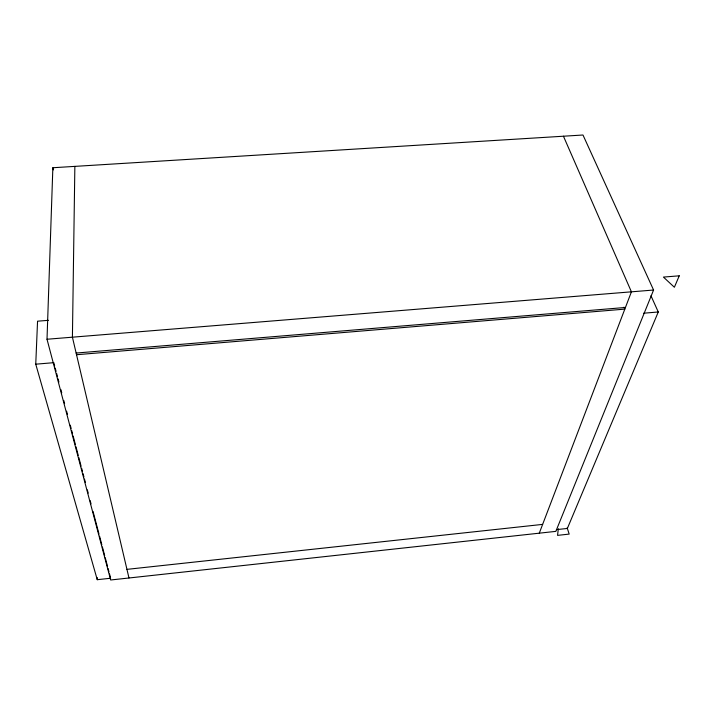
<?xml version="1.0" encoding="UTF-8"?>
<svg xmlns="http://www.w3.org/2000/svg" width="715" height="715" viewBox="0 0 715 715"><rect width="100%" height="100%" fill="white"/><g stroke="black" fill="none" stroke-linecap="round" stroke-linejoin="round"><path stroke-width="1.07" d="M76.559 352.558L76.532 354.729L624.812 309.121L623.981 307.164M74.861 166.381L72.412 337.185L128.977 577.988M47.011 339.25L52.856 167.739L582.984 135.01L653.573 290.031L555.841 531.37L110.664 579.99L47.011 339.25L653.573 290.031M110.646 578.238L97.258 579.695L35.75 364.185L37.555 321.187L48.468 320.329M558.317 528.76L557.557 535.374L569.185 534.096L567.147 527.795M539.28 533.184L631.417 291.827L563.447 136.216M650.972 295.787L658.274 311.981L567.361 528.448L556.422 529.636M126.948 569.363L542.631 524.39M76.139 353.049L625.446 307.468M35.75 364.185L53.795 362.675L54.644 365.91M643.661 313.206L658.274 311.981M55.216 368.064L56.074 371.3M56.637 373.453L57.495 376.689M58.058 378.843L58.916 382.078M60.9 389.621L61.758 392.857M63.742 400.4L64.6 403.626M66.584 411.179L67.442 414.405M70.285 425.184L71.134 428.419M71.706 430.573L72.555 433.808M73.127 435.962L75.397 444.587M75.969 446.741L78.239 455.366M78.811 457.52L81.081 466.144M81.653 468.298L82.502 471.534M83.074 473.688L83.923 476.923M84.495 479.077L85.344 482.312M87.337 489.855L88.186 493.091M90.179 500.634L91.028 503.869M93.022 511.413L98.992 534.042M99.564 536.205L101.834 544.821M102.406 546.984L104.676 555.6M105.248 557.754L107.518 566.378M108.09 568.532L108.939 571.768M109.511 573.922L110.36 577.157M52.856 167.739L53.33 169.911M97.249 577.577L97.258 579.695M679.25 275.82L674.379 287.251L663.422 277.08L679.25 275.82"/></g></svg>
